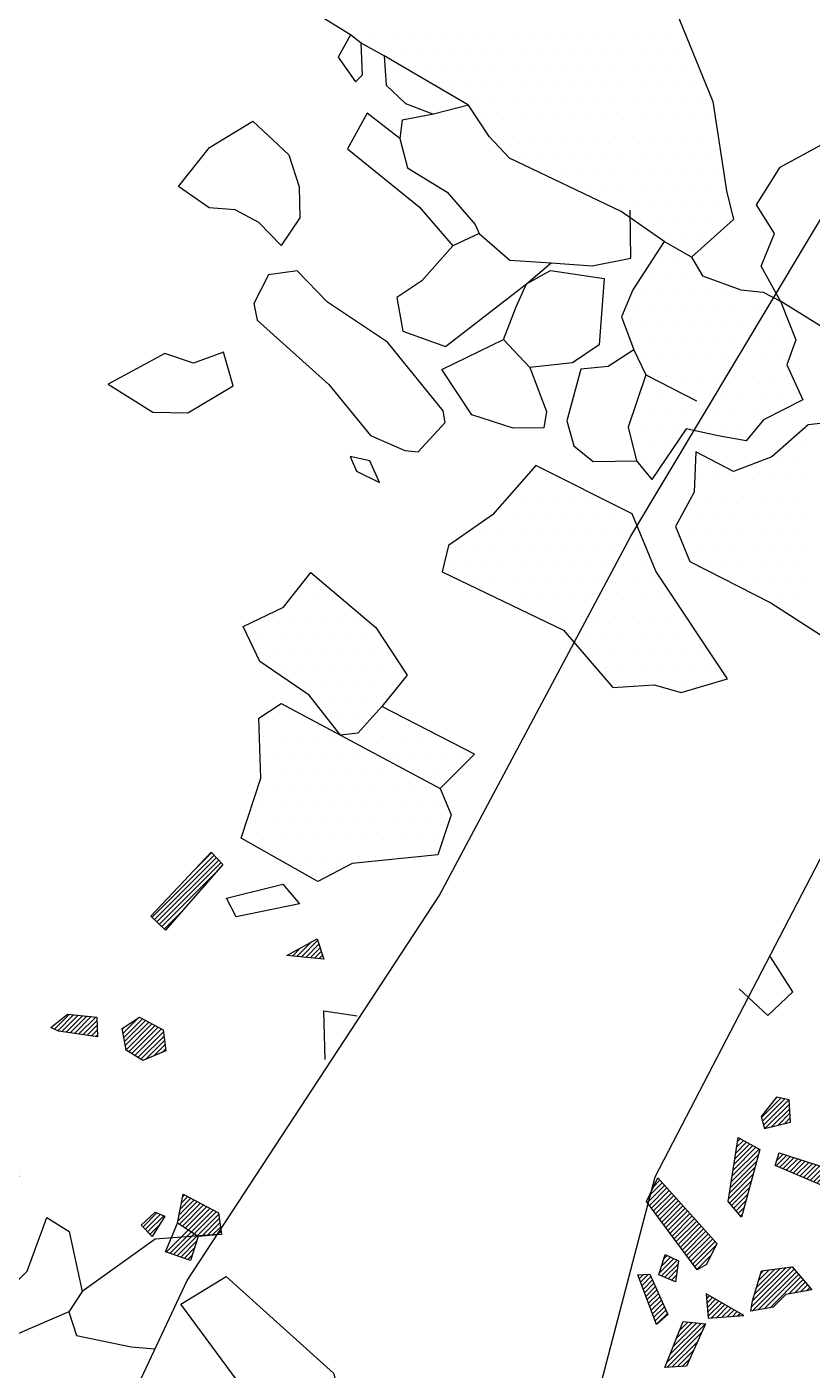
# Model space of a CAD drawing. Header units: metres. Extents: x 0 to 2.2, y -19.01 to -15.89.
# Drawn here: x 1.133 to 1.706, y -17.999 to -17.02 of the extents above; entities that cross this region are included whole.
import ezdxf

# ---------------------------------------------------------------- set-up
doc = ezdxf.new("R2010")
doc.units = ezdxf.units.M
doc.header["$LTSCALE"] = 25
doc.header["$MEASUREMENT"] = 0
doc.linetypes.add('STRICHPUNKTX2', pattern=[2, 1, -0.5, 0, -0.5])
doc.layers.get('0').update_dxf_attribs({"linetype": 'CONTINUOUS'})
for name, color, linetype in [('GRABUNGSGRENZE', 3, 'STRICHPUNKTX2'), ('KNOCHEN', 2, 'CONTINUOUS'), ('KNOCHENSCHRAFF', 2, 'CONTINUOUS'), ('STEINE', 4, 'CONTINUOUS'), ('STEINESCHRAFF', 4, 'CONTINUOUS')]:
    doc.layers.add(name, color=color, linetype=linetype)

# ---------------------------------------------------------------- blocks, each defined once
blk = doc.blocks.new('*X9')
at = {"color": 0}
for p, q in [((192.617, -1754.048), (193.468, -1753.197)), ((192.764, -1754.255), (193.588, -1753.431)), ((192.911, -1754.461), (193.707, -1753.665)), ((193.058, -1754.668), (193.826, -1753.9)), ((193.204, -1754.875), (193.945, -1754.134)), ((193.351, -1755.081), (194.065, -1754.368)), ((193.498, -1755.288), (194.184, -1754.602)), ((193.645, -1755.495), (194.303, -1754.837)), ((193.792, -1755.701), (194.422, -1755.071)), ((172.684, -1761.606), (173.712, -1760.578)), ((172.804, -1761.133), (173.342, -1760.595)), ((172.892, -1761.752), (174.016, -1760.628)), ((172.923, -1760.66), (172.972, -1760.612)), ((174.653, -1760.698), (174.853, -1760.498)), ((174.703, -1761.002), (175.163, -1760.542)), ((174.753, -1761.306), (175.473, -1760.585)), ((174.803, -1761.609), (175.783, -1760.629)), ((180.712, -1764.538), (184.909, -1760.342)), ((181.009, -1763.888), (184.708, -1760.189)), ((181.022, -1764.583), (185.11, -1760.495)), ((181.306, -1763.238), (184.507, -1760.036)), ((181.603, -1762.587), (184.306, -1759.884)), ((181.899, -1761.937), (184.106, -1759.731)), ((182.196, -1761.287), (183.251, -1760.232)), ((173.118, -1761.88), (174.073, -1760.925)), ((173.344, -1762.007), (174.129, -1761.222)), ((173.607, -1762.098), (174.186, -1761.519)), ((174.852, -1761.913), (176.09, -1760.675)), ((174.902, -1762.217), (176.109, -1761.01)), ((175.155, -1762.317), (176.128, -1761.345)), ((181.461, -1764.497), (185.311, -1760.647)), ((181.9, -1764.412), (185.511, -1760.8)), ((182.339, -1764.326), (185.712, -1760.953)), ((182.777, -1764.241), (185.914, -1761.105)), ((183.216, -1764.156), (186.194, -1761.178)), ((183.655, -1764.07), (186.474, -1761.252)), ((184.094, -1763.985), (186.754, -1761.325)), ((184.533, -1763.9), (187.034, -1761.399)), ((184.972, -1763.814), (187.314, -1761.472)), ((185.411, -1763.729), (187.594, -1761.546)), ((171.435, -1762.856), (171.794, -1762.496)), ((171.555, -1763.089), (172.439, -1762.205)), ((171.675, -1763.323), (172.608, -1762.39)), ((173.939, -1762.12), (174.243, -1761.816)), ((174.271, -1762.141), (174.299, -1762.113)), ((175.482, -1762.344), (176.147, -1761.679)), ((175.808, -1762.371), (176.166, -1762.014)), ((176.135, -1762.398), (176.185, -1762.349)), ((185.85, -1763.643), (187.874, -1761.619)), ((186.289, -1763.558), (188.154, -1761.693)), ((186.728, -1763.473), (188.434, -1761.767)), ((187.167, -1763.387), (188.072, -1762.482)), ((171.795, -1763.556), (172.75, -1762.601)), ((171.915, -1763.79), (172.893, -1762.812)), ((172.035, -1764.023), (173.035, -1763.023)), ((172.155, -1764.257), (173.178, -1763.234)), ((172.275, -1764.491), (173.32, -1763.445)), ((187.606, -1763.302), (187.663, -1763.245)), ((172.395, -1764.724), (173.463, -1763.657)), ((172.515, -1764.958), (173.605, -1763.868)), ((172.635, -1765.191), (173.747, -1764.079)), ((172.755, -1765.425), (173.89, -1764.29)), ((172.875, -1765.658), (174.032, -1764.501)), ((172.995, -1765.892), (174.175, -1764.712)), ((173.115, -1766.125), (174.317, -1764.923)), ((173.235, -1766.359), (174.459, -1765.134)), ((173.355, -1766.592), (174.602, -1765.346)), ((173.475, -1766.826), (174.744, -1765.557)), ((173.595, -1767.059), (174.887, -1765.768)), ((173.837, -1767.171), (175.029, -1765.979)), ((174.131, -1767.23), (175.172, -1766.19)), ((174.492, -1767.224), (175.314, -1766.401)), ((185.578, -1767.804), (186.885, -1766.498)), ((185.796, -1767.94), (187.339, -1766.397)), ((186.014, -1768.075), (187.783, -1766.306)), ((175.411, -1766.657), (175.456, -1766.612)), ((185.142, -1767.533), (185.976, -1766.699)), ((185.153, -1767.169), (185.522, -1766.8)), ((185.36, -1767.669), (186.43, -1766.599)), ((186.232, -1768.211), (187.888, -1766.555)), ((186.45, -1768.347), (187.993, -1766.804)), ((186.668, -1768.482), (188.098, -1767.052)), ((186.886, -1768.618), (188.203, -1767.301)), ((187.104, -1768.754), (188.307, -1767.55)), ((187.824, -1768.387), (188.412, -1767.799)), ((186.998, -1770.627), (187.297, -1770.328)), ((187.129, -1770.849), (187.85, -1770.129)), ((187.261, -1771.071), (188.127, -1770.205)), ((187.392, -1771.294), (188.276, -1770.41)), ((187.524, -1771.516), (188.425, -1770.615)), ((187.655, -1771.738), (188.574, -1770.819)), ((187.786, -1771.96), (188.722, -1771.024)), ((187.918, -1772.182), (188.871, -1771.229)), ((182.17, -1774.395), (183.534, -1773.03)), ((182.179, -1774.032), (183.296, -1772.915)), ((182.187, -1773.67), (183.058, -1772.799)), ((182.187, -1774.731), (183.773, -1773.146)), ((182.196, -1773.308), (182.82, -1772.684)), ((182.205, -1772.945), (182.582, -1772.568)), ((182.214, -1772.583), (182.344, -1772.453)), ((182.567, -1774.705), (184.011, -1773.261)), ((182.947, -1774.678), (184.249, -1773.376)), ((183.326, -1774.652), (184.487, -1773.492)), ((183.706, -1774.626), (184.725, -1773.607)), ((184.086, -1774.6), (184.963, -1773.723)), ((184.466, -1774.574), (185.201, -1773.838)), ((184.845, -1774.548), (185.439, -1773.954)), ((185.225, -1774.521), (185.677, -1774.069)), ((185.605, -1774.495), (185.915, -1774.185)), ((185.985, -1774.469), (186.153, -1774.3)), ((186.364, -1774.443), (186.391, -1774.416)), ((173.957, -1778.012), (174.949, -1777.02)), ((174.014, -1778.308), (175.239, -1777.083)), ((174.035, -1777.58), (174.658, -1776.957)), ((174.113, -1777.148), (174.368, -1776.893)), ((174.281, -1778.394), (175.53, -1777.146)), ((174.549, -1778.48), (175.82, -1777.209)), ((174.816, -1778.566), (176.111, -1777.272)), ((175.084, -1778.652), (176.401, -1777.335)), ((175.351, -1778.738), (176.692, -1777.398)), ((175.619, -1778.824), (176.983, -1777.461)), ((175.887, -1778.91), (177.273, -1777.524)), ((176.154, -1778.996), (177.564, -1777.587)), ((176.422, -1779.082), (177.695, -1777.809)), ((176.689, -1779.168), (177.62, -1778.237)), ((176.957, -1779.254), (177.546, -1778.665)), ((177.224, -1779.34), (177.471, -1779.093)), ((166.899, -1781.534), (168.32, -1780.112)), ((166.979, -1781.807), (168.609, -1780.177)), ((167.862, -1780.217), (168.032, -1780.047)), ((167.059, -1782.081), (168.898, -1780.242)), ((167.176, -1782.318), (168.936, -1780.558)), ((167.641, -1782.206), (168.956, -1780.891)), ((175.054, -1782.925), (176.824, -1781.155)), ((175.18, -1782.446), (176.597, -1781.028)), ((175.305, -1781.967), (176.371, -1780.901)), ((175.431, -1781.488), (176.144, -1780.774)), ((175.556, -1781.008), (175.917, -1780.648)), ((175.681, -1780.529), (175.69, -1780.521)), ((168.107, -1782.094), (168.976, -1781.225)), ((168.573, -1781.982), (168.996, -1781.558)), ((174.803, -1783.883), (176.831, -1781.855)), ((174.929, -1783.404), (177.051, -1781.281)), ((165.149, -1783.284), (165.358, -1783.075)), ((174.678, -1784.362), (176.6, -1782.439)), ((174.691, -1784.702), (176.369, -1783.024)), ((164.761, -1785.793), (166.725, -1783.829)), ((164.826, -1785.375), (166.497, -1783.703)), ((164.89, -1784.957), (166.269, -1783.578)), ((164.955, -1784.538), (166.041, -1783.452)), ((165.02, -1784.12), (165.814, -1783.326)), ((165.084, -1783.702), (165.586, -1783.201)), ((168.188, -1784.134), (168.206, -1784.116)), ((174.89, -1784.856), (176.138, -1783.608)), ((164.631, -1786.63), (166.535, -1784.727)), ((164.696, -1786.211), (166.666, -1784.242)), ((167.967, -1785.061), (168.742, -1784.287)), ((168.009, -1784.667), (168.474, -1784.201)), ((168.216, -1785.167), (169.01, -1784.372)), ((168.464, -1785.272), (169.278, -1784.458)), ((168.712, -1785.378), (169.546, -1784.543)), ((168.96, -1785.483), (169.814, -1784.629)), ((169.208, -1785.589), (170.082, -1784.714)), ((169.456, -1785.694), (170.35, -1784.8)), ((169.704, -1785.8), (170.618, -1784.885)), ((169.952, -1785.905), (170.886, -1784.971)), ((170.2, -1786.011), (171.154, -1785.056)), ((175.09, -1785.01), (175.907, -1784.193)), ((175.29, -1785.163), (175.676, -1784.778)), ((164.502, -1787.466), (166.272, -1785.696)), ((164.567, -1787.048), (166.403, -1785.211)), ((170.448, -1786.116), (171.422, -1785.142)), ((170.696, -1786.222), (171.691, -1785.227)), ((170.944, -1786.327), (171.959, -1785.313)), ((171.193, -1786.433), (172.227, -1785.399)), ((171.441, -1786.538), (172.495, -1785.484)), ((171.689, -1786.644), (172.763, -1785.57)), ((171.937, -1786.749), (173.031, -1785.655)), ((172.185, -1786.855), (172.973, -1786.066)), ((158.579, -1787.733), (159.835, -1786.477)), ((158.706, -1787.252), (159.667, -1786.291)), ((158.729, -1787.936), (160.002, -1786.663)), ((158.879, -1788.139), (160.17, -1786.849)), ((159.024, -1786.58), (159.5, -1786.104)), ((159.03, -1788.342), (160.337, -1787.035)), ((164.557, -1787.765), (166.141, -1786.181)), ((164.72, -1787.955), (166.01, -1786.666)), ((172.433, -1786.96), (172.517, -1786.876)), ((159.18, -1788.545), (160.505, -1787.221)), ((159.331, -1788.748), (160.672, -1787.407)), ((159.481, -1788.951), (160.839, -1787.593)), ((159.632, -1789.154), (161.007, -1787.779)), ((159.782, -1789.357), (161.174, -1787.966)), ((164.884, -1788.145), (165.878, -1787.151)), ((165.047, -1788.335), (165.747, -1787.635)), ((159.933, -1789.561), (161.342, -1788.152)), ((160.083, -1789.764), (161.509, -1788.338)), ((160.234, -1789.967), (161.677, -1788.524)), ((160.384, -1790.17), (161.844, -1788.71)), ((160.535, -1790.373), (162.012, -1788.896)), ((165.211, -1788.525), (165.616, -1788.12)), ((165.374, -1788.716), (165.485, -1788.605)), ((176.645, -1791.586), (179.869, -1788.363)), ((176.782, -1791.096), (179.699, -1788.179)), ((176.912, -1791.673), (180.039, -1788.547)), ((177.116, -1790.408), (179.407, -1788.118)), ((177.179, -1791.759), (180.208, -1788.731)), ((177.446, -1791.846), (180.378, -1788.914)), ((177.45, -1789.721), (179.041, -1788.13)), ((177.784, -1789.033), (178.676, -1788.142)), ((178.119, -1788.345), (178.31, -1788.154)), ((160.685, -1790.576), (162.179, -1789.082)), ((160.836, -1790.779), (162.346, -1789.268)), ((160.986, -1790.982), (162.514, -1789.454)), ((161.137, -1791.185), (162.681, -1789.64)), ((161.287, -1791.388), (162.849, -1789.827)), ((178.48, -1791.166), (180.548, -1789.098)), ((178.767, -1791.233), (180.718, -1789.282)), ((179.053, -1791.3), (180.887, -1789.466)), ((179.34, -1791.366), (180.961, -1789.745)), ((161.438, -1791.591), (163.016, -1790.013)), ((161.588, -1791.794), (163.184, -1790.199)), ((161.739, -1791.997), (163.351, -1790.385)), ((161.889, -1792.2), (163.519, -1790.571)), ((162.04, -1792.404), (163.571, -1790.872)), ((179.627, -1791.433), (180.973, -1790.087)), ((180.062, -1791.352), (180.984, -1790.43)), ((180.665, -1791.103), (180.995, -1790.772)), ((159.463, -1792.859), (160.504, -1791.818)), ((159.603, -1793.073), (160.743, -1791.932)), ((159.624, -1792.344), (160.265, -1791.704)), ((159.785, -1791.83), (160.025, -1791.59)), ((162.19, -1792.607), (163.213, -1791.583)), ((177.713, -1791.932), (178.424, -1791.222)), ((178.047, -1793.72), (180.018, -1791.749)), ((178.118, -1794.003), (180.181, -1791.94)), ((179.135, -1792.279), (179.855, -1791.558)), ((159.852, -1793.177), (160.816, -1792.213)), ((160.101, -1793.282), (160.76, -1792.622)), ((166.174, -1795.34), (169.099, -1792.415)), ((166.227, -1795.641), (169.286, -1792.581)), ((166.23, -1794.931), (168.691, -1792.47)), ((166.376, -1794.431), (168.283, -1792.524)), ((166.531, -1793.922), (167.875, -1792.579)), ((166.661, -1795.561), (169.448, -1792.773)), ((166.687, -1793.413), (167.466, -1792.634)), ((166.842, -1792.905), (167.058, -1792.688)), ((177.98, -1792.019), (178.021, -1791.978)), ((178.188, -1794.287), (180.344, -1792.131)), ((178.355, -1794.472), (180.506, -1792.322)), ((178.961, -1794.22), (180.669, -1792.512)), ((157.899, -1793.008), (157.917, -1792.991)), ((157.996, -1793.265), (158.291, -1792.97)), ((158.093, -1793.522), (158.666, -1792.949)), ((158.19, -1793.778), (158.841, -1793.128)), ((158.287, -1794.035), (158.95, -1793.372)), ((158.384, -1794.292), (159.059, -1793.617)), ((158.481, -1794.548), (159.167, -1793.861)), ((160.35, -1793.386), (160.705, -1793.031)), ((160.599, -1793.491), (160.649, -1793.44)), ((167.094, -1795.481), (169.61, -1792.965)), ((167.528, -1795.4), (169.772, -1793.156)), ((168.875, -1794.407), (169.934, -1793.348)), ((169.31, -1794.326), (170.096, -1793.54)), ((169.744, -1794.245), (170.257, -1793.732)), ((170.179, -1794.164), (170.419, -1793.923)), ((179.567, -1793.968), (180.112, -1793.423)), ((158.578, -1794.805), (159.276, -1794.106)), ((158.674, -1795.062), (159.385, -1794.351)), ((158.771, -1795.318), (159.494, -1794.595)), ((158.868, -1795.575), (159.603, -1794.84)), ((162.878, -1794.393), (162.887, -1794.384)), ((162.905, -1794.72), (163.111, -1794.514)), ((162.933, -1795.046), (163.335, -1794.643)), ((162.96, -1795.372), (163.56, -1794.773)), ((162.987, -1795.699), (163.784, -1794.902)), ((158.965, -1795.832), (159.712, -1795.085)), ((159.062, -1796.088), (159.821, -1795.329)), ((159.159, -1796.345), (159.93, -1795.574)), ((159.256, -1796.602), (160.039, -1795.818)), ((163.014, -1796.025), (164.008, -1795.031)), ((163.25, -1796.143), (164.232, -1795.161)), ((163.633, -1796.114), (164.456, -1795.29)), ((164.015, -1796.085), (164.68, -1795.42)), ((164.398, -1796.056), (164.904, -1795.549)), ((164.78, -1796.027), (165.129, -1795.678)), ((165.163, -1795.998), (165.353, -1795.808)), ((160.015, -1799.378), (162.816, -1796.577)), ((160.247, -1798.792), (162.503, -1796.536)), ((160.48, -1798.206), (162.181, -1796.505)), ((160.713, -1797.62), (161.858, -1796.474)), ((160.945, -1797.034), (161.536, -1796.443)), ((161.178, -1796.447), (161.213, -1796.412)), ((165.546, -1795.969), (165.577, -1795.937)), ((159.989, -1799.757), (162.532, -1797.214)), ((160.366, -1799.734), (162.248, -1797.852)), ((160.743, -1799.71), (161.964, -1798.49)), ((161.12, -1799.687), (161.679, -1799.128))]:
    blk.add_line(p, q, dxfattribs=at)
blk = doc.blocks.new('*X15')
at = {"color": 0}
for p, q in [((122.466, -1766.924), (126.987, -1762.403)), ((122.646, -1767.097), (127.158, -1762.585)), ((125.496, -1763.54), (126.815, -1762.221)), ((122.827, -1767.27), (127.329, -1762.767)), ((123.007, -1767.443), (127.5, -1762.95)), ((75.167, -1765.078), (75.714, -1764.531)), ((123.188, -1767.615), (127.146, -1763.658)), ((75.329, -1765.27), (76.013, -1764.586)), ((75.492, -1765.461), (76.182, -1764.77)), ((75.654, -1765.652), (76.352, -1764.954)), ((75.817, -1765.843), (76.521, -1765.139)), ((75.979, -1766.034), (76.69, -1765.323)), ((76.141, -1766.225), (76.86, -1765.507)), ((76.304, -1766.417), (77.029, -1765.691)), ((76.466, -1766.608), (77.199, -1765.875)), ((76.628, -1766.799), (77.368, -1766.059)), ((76.791, -1766.99), (77.538, -1766.243)), ((77.533, -1766.602), (77.707, -1766.427)), ((123.369, -1767.788), (124.631, -1766.526)), ((132.708, -1769.763), (133.301, -1769.17)), ((133.031, -1769.794), (134.095, -1768.729)), ((133.353, -1769.825), (134.539, -1768.638)), ((133.675, -1769.856), (134.63, -1768.902)), ((133.998, -1769.887), (134.72, -1769.165)), ((134.32, -1769.919), (134.81, -1769.429)), ((106.06, -1769.894), (106.159, -1769.795)), ((106.316, -1769.992), (106.53, -1769.778)), ((106.571, -1770.09), (106.901, -1769.76)), ((106.827, -1770.188), (107.272, -1769.743)), ((107.082, -1770.286), (107.643, -1769.726)), ((107.338, -1770.385), (108.014, -1769.708)), ((107.593, -1770.483), (108.385, -1769.691)), ((107.849, -1770.581), (108.756, -1769.674)), ((108.104, -1770.679), (109.127, -1769.656)), ((108.36, -1770.777), (109.498, -1769.639)), ((108.615, -1770.875), (109.868, -1769.621)), ((108.871, -1770.973), (109.483, -1770.36)), ((132.386, -1769.731), (132.507, -1769.61)), ((134.642, -1769.95), (134.9, -1769.692)), ((134.965, -1769.981), (134.99, -1769.956)), ((93.781, -1770.86), (93.794, -1770.847)), ((93.857, -1771.137), (94.196, -1770.799)), ((93.933, -1771.414), (94.597, -1770.75)), ((94.01, -1771.691), (94.999, -1770.702)), ((94.325, -1771.73), (95.401, -1770.654)), ((94.727, -1771.682), (95.803, -1770.605)), ((95.129, -1771.633), (96.205, -1770.557)), ((95.53, -1771.585), (96.607, -1770.509)), ((95.932, -1771.537), (96.742, -1770.727)), ((96.334, -1771.488), (96.818, -1771.004)), ((96.736, -1771.44), (96.895, -1771.282)), ((80.863, -1772.817), (81.329, -1772.351)), ((81.04, -1772.994), (82.206, -1771.828)), ((81.216, -1773.172), (82.852, -1771.536)), ((81.392, -1773.349), (83.05, -1771.691)), ((81.569, -1773.526), (83.249, -1771.846)), ((82.223, -1773.225), (83.447, -1772.001)), ((83.387, -1772.415), (83.646, -1772.156)), ((115.356, -1775.094), (116.43, -1774.02)), ((115.598, -1775.205), (116.752, -1774.052)), ((115.893, -1775.264), (117.074, -1774.083)), ((116.202, -1775.309), (117.396, -1774.115)), ((116.51, -1775.354), (117.718, -1774.146)), ((116.819, -1775.399), (118.04, -1774.178)), ((117.128, -1775.444), (118.362, -1774.209)), ((120.35, -1775.403), (121.48, -1774.273)), ((120.407, -1775.7), (121.768, -1774.339)), ((115.113, -1774.983), (115.248, -1774.849)), ((117.436, -1775.489), (118.459, -1774.466)), ((117.745, -1775.533), (118.47, -1774.808)), ((118.054, -1775.578), (118.482, -1775.15)), ((120.294, -1775.106), (120.508, -1774.892)), ((120.464, -1775.997), (121.998, -1774.462)), ((120.52, -1776.293), (122.229, -1774.585)), ((120.577, -1776.59), (122.46, -1774.708)), ((120.781, -1776.74), (122.69, -1774.831)), ((120.998, -1776.877), (122.921, -1774.953)), ((121.215, -1777.013), (123.152, -1775.076)), ((121.432, -1777.149), (123.3, -1775.281)), ((118.362, -1775.623), (118.493, -1775.493)), ((121.649, -1777.286), (123.341, -1775.594)), ((121.985, -1777.304), (123.382, -1775.907)), ((122.596, -1777.047), (123.423, -1776.219)), ((123.207, -1776.789), (123.464, -1776.532)), ((108.665, -1785.674), (108.7, -1785.639)), ((108.771, -1785.921), (109.092, -1785.601)), ((108.878, -1786.169), (109.484, -1785.562)), ((108.984, -1786.416), (109.876, -1785.524)), ((109.09, -1786.663), (110.267, -1785.486)), ((109.197, -1786.91), (110.659, -1785.448)), ((109.303, -1787.157), (111.051, -1785.41)), ((109.641, -1787.173), (111.443, -1785.371)), ((109.994, -1787.174), (111.834, -1785.333)), ((110.347, -1787.174), (112.226, -1785.295)), ((110.699, -1787.175), (112.618, -1785.257)), ((111.052, -1787.176), (112.75, -1785.478)), ((111.405, -1787.177), (112.787, -1785.795)), ((124.347, -1789.084), (125.769, -1787.662)), ((124.432, -1788.645), (125.538, -1787.539)), ((124.453, -1789.332), (125.999, -1787.785)), ((124.516, -1788.207), (125.307, -1787.417)), ((124.601, -1787.769), (125.077, -1787.294)), ((124.669, -1789.469), (126.23, -1787.908)), ((124.686, -1787.331), (124.846, -1787.171)), ((124.885, -1789.607), (126.461, -1788.031)), ((121.794, -1789.516), (122.825, -1788.485)), ((121.97, -1789.693), (123.072, -1788.591)), ((122.147, -1789.87), (123.319, -1788.698)), ((123.499, -1791.347), (126.691, -1788.154)), ((123.763, -1791.436), (126.922, -1788.277)), ((124.028, -1791.524), (127.153, -1788.399)), ((124.292, -1791.613), (127.331, -1788.574)), ((126.064, -1790.196), (127.371, -1788.888)), ((122.323, -1790.047), (123.011, -1789.359)), ((126.452, -1790.161), (127.411, -1789.202)), ((126.839, -1790.127), (127.45, -1789.516)), ((127.227, -1790.093), (127.49, -1789.83)), ((124.557, -1791.702), (125.742, -1790.517)), ((124.822, -1791.791), (125.571, -1791.042)), ((125.086, -1791.88), (125.399, -1791.567)), ((118.972, -1802.237), (120.475, -1800.734)), ((110.526, -1802.198), (111.247, -1801.477)), ((110.571, -1801.799), (110.829, -1801.541)), ((110.627, -1802.451), (111.664, -1801.413)), ((111.138, -1802.293), (112.082, -1801.349)), ((111.649, -1802.136), (112.499, -1801.285)), ((112.16, -1801.978), (112.882, -1801.256)), ((112.671, -1801.82), (112.802, -1801.69)), ((115.539, -1802.134), (116.47, -1801.204)), ((115.756, -1802.271), (116.714, -1801.313)), ((115.973, -1802.407), (116.958, -1801.423)), ((116.093, -1801.227), (116.225, -1801.095)), ((117.776, -1802.726), (119.448, -1801.054)), ((118.11, -1802.038), (118.895, -1801.254)), ((118.374, -1802.481), (120.001, -1800.855)), ((119.858, -1801.705), (120.502, -1801.061)), ((116.191, -1802.544), (116.749, -1801.985))]:
    blk.add_line(p, q, dxfattribs=at)
blk = doc.blocks.new('*X22')
at = {"color": 0}
for p, q in [((137.5, -1702.5), (137.5, -1702.5)), ((138.75, -1702.5), (138.75, -1702.5)), ((140, -1702.5), (140, -1702.5)), ((141.25, -1702.5), (141.25, -1702.5)), ((142.5, -1702.5), (142.5, -1702.5)), ((143.75, -1702.5), (143.75, -1702.5)), ((145, -1702.5), (145, -1702.5)), ((146.25, -1702.5), (146.25, -1702.5)), ((147.5, -1702.5), (147.5, -1702.5)), ((148.75, -1702.5), (148.75, -1702.5)), ((150, -1702.5), (150, -1702.5)), ((151.25, -1702.5), (151.25, -1702.5)), ((152.5, -1702.5), (152.5, -1702.5)), ((153.75, -1702.5), (153.75, -1702.5)), ((155, -1702.5), (155, -1702.5)), ((156.25, -1702.5), (156.25, -1702.5)), ((157.5, -1702.5), (157.5, -1702.5)), ((158.75, -1702.5), (158.75, -1702.5)), ((160, -1702.5), (160, -1702.5)), ((161.25, -1702.5), (161.25, -1702.5)), ((139.375, -1703.75), (139.375, -1703.75)), ((140.625, -1703.75), (140.625, -1703.75)), ((141.875, -1703.75), (141.875, -1703.75)), ((143.125, -1703.75), (143.125, -1703.75)), ((144.375, -1703.75), (144.375, -1703.75)), ((145.625, -1703.75), (145.625, -1703.75)), ((146.875, -1703.75), (146.875, -1703.75)), ((148.125, -1703.75), (148.125, -1703.75)), ((149.375, -1703.75), (149.375, -1703.75)), ((150.625, -1703.75), (150.625, -1703.75)), ((151.875, -1703.75), (151.875, -1703.75)), ((153.125, -1703.75), (153.125, -1703.75)), ((154.375, -1703.75), (154.375, -1703.75)), ((155.625, -1703.75), (155.625, -1703.75)), ((156.875, -1703.75), (156.875, -1703.75)), ((158.125, -1703.75), (158.125, -1703.75)), ((159.375, -1703.75), (159.375, -1703.75)), ((160.625, -1703.75), (160.625, -1703.75)), ((141.25, -1705), (141.25, -1705)), ((142.5, -1705), (142.5, -1705)), ((143.75, -1705), (143.75, -1705)), ((145, -1705), (145, -1705)), ((146.25, -1705), (146.25, -1705)), ((147.5, -1705), (147.5, -1705)), ((148.75, -1705), (148.75, -1705)), ((150, -1705), (150, -1705)), ((151.25, -1705), (151.25, -1705)), ((152.5, -1705), (152.5, -1705)), ((153.75, -1705), (153.75, -1705)), ((155, -1705), (155, -1705)), ((156.25, -1705), (156.25, -1705)), ((157.5, -1705), (157.5, -1705)), ((158.75, -1705), (158.75, -1705)), ((160, -1705), (160, -1705)), ((161.25, -1705), (161.25, -1705)), ((143.125, -1706.25), (143.125, -1706.25)), ((144.375, -1706.25), (144.375, -1706.25)), ((145.625, -1706.25), (145.625, -1706.25)), ((146.875, -1706.25), (146.875, -1706.25)), ((148.125, -1706.25), (148.125, -1706.25)), ((149.375, -1706.25), (149.375, -1706.25)), ((150.625, -1706.25), (150.625, -1706.25)), ((151.875, -1706.25), (151.875, -1706.25)), ((153.125, -1706.25), (153.125, -1706.25)), ((154.375, -1706.25), (154.375, -1706.25)), ((155.625, -1706.25), (155.625, -1706.25)), ((156.875, -1706.25), (156.875, -1706.25)), ((158.125, -1706.25), (158.125, -1706.25)), ((159.375, -1706.25), (159.375, -1706.25)), ((160.625, -1706.25), (160.625, -1706.25)), ((161.875, -1706.25), (161.875, -1706.25)), ((146.25, -1707.5), (146.25, -1707.5)), ((147.5, -1707.5), (147.5, -1707.5)), ((148.75, -1707.5), (148.75, -1707.5)), ((150, -1707.5), (150, -1707.5)), ((151.25, -1707.5), (151.25, -1707.5)), ((152.5, -1707.5), (152.5, -1707.5)), ((153.75, -1707.5), (153.75, -1707.5)), ((155, -1707.5), (155, -1707.5)), ((156.25, -1707.5), (156.25, -1707.5)), ((157.5, -1707.5), (157.5, -1707.5)), ((158.75, -1707.5), (158.75, -1707.5)), ((160, -1707.5), (160, -1707.5)), ((161.25, -1707.5), (161.25, -1707.5)), ((162.5, -1707.5), (162.5, -1707.5)), ((146.875, -1708.75), (146.875, -1708.75)), ((148.125, -1708.75), (148.125, -1708.75)), ((149.375, -1708.75), (149.375, -1708.75)), ((150.625, -1708.75), (150.625, -1708.75)), ((151.875, -1708.75), (151.875, -1708.75)), ((153.125, -1708.75), (153.125, -1708.75)), ((154.375, -1708.75), (154.375, -1708.75)), ((155.625, -1708.75), (155.625, -1708.75)), ((156.875, -1708.75), (156.875, -1708.75)), ((158.125, -1708.75), (158.125, -1708.75)), ((159.375, -1708.75), (159.375, -1708.75)), ((160.625, -1708.75), (160.625, -1708.75)), ((161.875, -1708.75), (161.875, -1708.75)), ((163.125, -1708.75), (163.125, -1708.75)), ((147.5, -1710), (147.5, -1710)), ((148.75, -1710), (148.75, -1710)), ((150, -1710), (150, -1710)), ((151.25, -1710), (151.25, -1710)), ((152.5, -1710), (152.5, -1710)), ((153.75, -1710), (153.75, -1710)), ((155, -1710), (155, -1710)), ((156.25, -1710), (156.25, -1710)), ((157.5, -1710), (157.5, -1710)), ((158.75, -1710), (158.75, -1710)), ((160, -1710), (160, -1710)), ((161.25, -1710), (161.25, -1710)), ((162.5, -1710), (162.5, -1710)), ((149.375, -1711.25), (149.375, -1711.25)), ((150.625, -1711.25), (150.625, -1711.25)), ((151.875, -1711.25), (151.875, -1711.25)), ((153.125, -1711.25), (153.125, -1711.25)), ((154.375, -1711.25), (154.375, -1711.25)), ((155.625, -1711.25), (155.625, -1711.25)), ((156.875, -1711.25), (156.875, -1711.25)), ((158.125, -1711.25), (158.125, -1711.25)), ((159.375, -1711.25), (159.375, -1711.25)), ((160.625, -1711.25), (160.625, -1711.25)), ((161.875, -1711.25), (161.875, -1711.25)), ((163.125, -1711.25), (163.125, -1711.25)), ((151.25, -1712.5), (151.25, -1712.5)), ((152.5, -1712.5), (152.5, -1712.5)), ((153.75, -1712.5), (153.75, -1712.5)), ((155, -1712.5), (155, -1712.5)), ((156.25, -1712.5), (156.25, -1712.5)), ((157.5, -1712.5), (157.5, -1712.5)), ((158.75, -1712.5), (158.75, -1712.5)), ((160, -1712.5), (160, -1712.5)), ((161.25, -1712.5), (161.25, -1712.5)), ((162.5, -1712.5), (162.5, -1712.5)), ((163.75, -1712.5), (163.75, -1712.5)), ((153.125, -1713.75), (153.125, -1713.75)), ((154.375, -1713.75), (154.375, -1713.75)), ((155.625, -1713.75), (155.625, -1713.75)), ((156.875, -1713.75), (156.875, -1713.75)), ((158.125, -1713.75), (158.125, -1713.75)), ((159.375, -1713.75), (159.375, -1713.75)), ((160.625, -1713.75), (160.625, -1713.75)), ((161.875, -1713.75), (161.875, -1713.75)), ((163.125, -1713.75), (163.125, -1713.75)), ((156.25, -1715), (156.25, -1715)), ((157.5, -1715), (157.5, -1715)), ((158.75, -1715), (158.75, -1715)), ((160, -1715), (160, -1715)), ((161.25, -1715), (161.25, -1715)), ((162.5, -1715), (162.5, -1715)), ((163.75, -1715), (163.75, -1715)), ((158.125, -1716.25), (158.125, -1716.25)), ((159.375, -1716.25), (159.375, -1716.25)), ((160.625, -1716.25), (160.625, -1716.25)), ((161.875, -1716.25), (161.875, -1716.25)), ((163.125, -1716.25), (163.125, -1716.25)), ((164.375, -1716.25), (164.375, -1716.25)), ((160, -1717.5), (160, -1717.5)), ((161.25, -1717.5), (161.25, -1717.5)), ((162.5, -1717.5), (162.5, -1717.5)), ((159.375, -1718.75), (159.375, -1718.75)), ((160.625, -1718.75), (160.625, -1718.75)), ((158.75, -1720), (158.75, -1720)), ((160, -1720), (160, -1720)), ((161.25, -1720), (161.25, -1720)), ((158.125, -1721.25), (158.125, -1721.25)), ((159.375, -1721.25), (159.375, -1721.25)), ((160.625, -1721.25), (160.625, -1721.25)), ((161.875, -1721.25), (161.875, -1721.25)), ((163.125, -1721.25), (163.125, -1721.25)), ((164.375, -1721.25), (164.375, -1721.25)), ((165.625, -1721.25), (165.625, -1721.25)), ((157.5, -1722.5), (157.5, -1722.5)), ((158.75, -1722.5), (158.75, -1722.5)), ((160, -1722.5), (160, -1722.5)), ((161.25, -1722.5), (161.25, -1722.5)), ((162.5, -1722.5), (162.5, -1722.5)), ((163.75, -1722.5), (163.75, -1722.5)), ((165, -1722.5), (165, -1722.5)), ((166.25, -1722.5), (166.25, -1722.5)), ((167.5, -1722.5), (167.5, -1722.5)), ((158.125, -1723.75), (158.125, -1723.75)), ((159.375, -1723.75), (159.375, -1723.75)), ((160.625, -1723.75), (160.625, -1723.75)), ((161.875, -1723.75), (161.875, -1723.75)), ((163.125, -1723.75), (163.125, -1723.75)), ((164.375, -1723.75), (164.375, -1723.75)), ((165.625, -1723.75), (165.625, -1723.75)), ((166.875, -1723.75), (166.875, -1723.75)), ((168.125, -1723.75), (168.125, -1723.75)), ((157.5, -1725), (157.5, -1725)), ((158.75, -1725), (158.75, -1725)), ((160, -1725), (160, -1725)), ((161.25, -1725), (161.25, -1725)), ((162.5, -1725), (162.5, -1725)), ((163.75, -1725), (163.75, -1725)), ((165, -1725), (165, -1725)), ((166.25, -1725), (166.25, -1725)), ((167.5, -1725), (167.5, -1725)), ((168.75, -1725), (168.75, -1725)), ((158.125, -1726.25), (158.125, -1726.25)), ((159.375, -1726.25), (159.375, -1726.25)), ((160.625, -1726.25), (160.625, -1726.25)), ((161.875, -1726.25), (161.875, -1726.25)), ((163.125, -1726.25), (163.125, -1726.25)), ((164.375, -1726.25), (164.375, -1726.25)), ((165.625, -1726.25), (165.625, -1726.25)), ((166.875, -1726.25), (166.875, -1726.25)), ((168.125, -1726.25), (168.125, -1726.25)), ((158.75, -1727.5), (158.75, -1727.5)), ((160, -1727.5), (160, -1727.5)), ((161.25, -1727.5), (161.25, -1727.5)), ((162.5, -1727.5), (162.5, -1727.5)), ((163.75, -1727.5), (163.75, -1727.5)), ((165, -1727.5), (165, -1727.5)), ((166.25, -1727.5), (166.25, -1727.5)), ((167.5, -1727.5), (167.5, -1727.5)), ((168.75, -1727.5), (168.75, -1727.5)), ((158.125, -1728.75), (158.125, -1728.75)), ((159.375, -1728.75), (159.375, -1728.75)), ((160.625, -1728.75), (160.625, -1728.75)), ((161.875, -1728.75), (161.875, -1728.75)), ((163.125, -1728.75), (163.125, -1728.75)), ((164.375, -1728.75), (164.375, -1728.75)), ((165.625, -1728.75), (165.625, -1728.75)), ((166.875, -1728.75), (166.875, -1728.75)), ((168.125, -1728.75), (168.125, -1728.75)), ((169.375, -1728.75), (169.375, -1728.75)), ((158.75, -1730), (158.75, -1730)), ((160, -1730), (160, -1730)), ((161.25, -1730), (161.25, -1730)), ((162.5, -1730), (162.5, -1730)), ((163.75, -1730), (163.75, -1730)), ((165, -1730), (165, -1730)), ((166.25, -1730), (166.25, -1730)), ((167.5, -1730), (167.5, -1730)), ((158.125, -1731.25), (158.125, -1731.25)), ((159.375, -1731.25), (159.375, -1731.25)), ((160.625, -1731.25), (160.625, -1731.25)), ((161.875, -1731.25), (161.875, -1731.25)), ((163.125, -1731.25), (163.125, -1731.25)), ((164.375, -1731.25), (164.375, -1731.25)), ((165.625, -1731.25), (165.625, -1731.25)), ((158.75, -1732.5), (158.75, -1732.5)), ((160, -1732.5), (160, -1732.5)), ((168.75, -1732.5), (168.75, -1732.5)), ((170, -1732.5), (170, -1732.5)), ((158.125, -1733.75), (158.125, -1733.75)), ((159.375, -1733.75), (159.375, -1733.75)), ((163.125, -1733.75), (163.125, -1733.75)), ((166.875, -1733.75), (166.875, -1733.75)), ((168.125, -1733.75), (168.125, -1733.75)), ((169.375, -1733.75), (169.375, -1733.75)), ((150, -1735), (150, -1735)), ((151.25, -1735), (151.25, -1735)), ((162.5, -1735), (162.5, -1735)), ((163.75, -1735), (163.75, -1735)), ((165, -1735), (165, -1735)), ((166.25, -1735), (166.25, -1735)), ((167.5, -1735), (167.5, -1735)), ((168.75, -1735), (168.75, -1735)), ((170, -1735), (170, -1735)), ((149.375, -1736.25), (149.375, -1736.25)), ((150.625, -1736.25), (150.625, -1736.25)), ((151.875, -1736.25), (151.875, -1736.25)), ((153.125, -1736.25), (153.125, -1736.25)), ((154.375, -1736.25), (154.375, -1736.25)), ((161.875, -1736.25), (161.875, -1736.25)), ((163.125, -1736.25), (163.125, -1736.25)), ((164.375, -1736.25), (164.375, -1736.25)), ((165.625, -1736.25), (165.625, -1736.25)), ((166.875, -1736.25), (166.875, -1736.25)), ((168.125, -1736.25), (168.125, -1736.25)), ((169.375, -1736.25), (169.375, -1736.25)), ((147.5, -1737.5), (147.5, -1737.5)), ((148.75, -1737.5), (148.75, -1737.5)), ((150, -1737.5), (150, -1737.5)), ((151.25, -1737.5), (151.25, -1737.5)), ((152.5, -1737.5), (152.5, -1737.5)), ((153.75, -1737.5), (153.75, -1737.5)), ((155, -1737.5), (155, -1737.5)), ((156.25, -1737.5), (156.25, -1737.5)), ((161.25, -1737.5), (161.25, -1737.5)), ((162.5, -1737.5), (162.5, -1737.5)), ((163.75, -1737.5), (163.75, -1737.5)), ((165, -1737.5), (165, -1737.5)), ((166.25, -1737.5), (166.25, -1737.5)), ((167.5, -1737.5), (167.5, -1737.5)), ((168.75, -1737.5), (168.75, -1737.5)), ((170, -1737.5), (170, -1737.5)), ((146.875, -1738.75), (146.875, -1738.75)), ((148.125, -1738.75), (148.125, -1738.75)), ((149.375, -1738.75), (149.375, -1738.75)), ((150.625, -1738.75), (150.625, -1738.75)), ((151.875, -1738.75), (151.875, -1738.75)), ((153.125, -1738.75), (153.125, -1738.75)), ((154.375, -1738.75), (154.375, -1738.75)), ((155.625, -1738.75), (155.625, -1738.75)), ((156.875, -1738.75), (156.875, -1738.75)), ((161.875, -1738.75), (161.875, -1738.75)), ((163.125, -1738.75), (163.125, -1738.75)), ((164.375, -1738.75), (164.375, -1738.75)), ((165.625, -1738.75), (165.625, -1738.75)), ((166.875, -1738.75), (166.875, -1738.75)), ((168.125, -1738.75), (168.125, -1738.75)), ((169.375, -1738.75), (169.375, -1738.75)), ((145, -1740), (145, -1740)), ((146.25, -1740), (146.25, -1740)), ((147.5, -1740), (147.5, -1740)), ((148.75, -1740), (148.75, -1740)), ((150, -1740), (150, -1740)), ((151.25, -1740), (151.25, -1740)), ((152.5, -1740), (152.5, -1740)), ((153.75, -1740), (153.75, -1740)), ((155, -1740), (155, -1740)), ((156.25, -1740), (156.25, -1740)), ((157.5, -1740), (157.5, -1740)), ((162.5, -1740), (162.5, -1740)), ((163.75, -1740), (163.75, -1740)), ((165, -1740), (165, -1740)), ((166.25, -1740), (166.25, -1740)), ((167.5, -1740), (167.5, -1740)), ((168.75, -1740), (168.75, -1740)), ((170, -1740), (170, -1740)), ((144.375, -1741.25), (144.375, -1741.25)), ((145.625, -1741.25), (145.625, -1741.25)), ((146.875, -1741.25), (146.875, -1741.25)), ((148.125, -1741.25), (148.125, -1741.25)), ((149.375, -1741.25), (149.375, -1741.25)), ((150.625, -1741.25), (150.625, -1741.25)), ((151.875, -1741.25), (151.875, -1741.25)), ((153.125, -1741.25), (153.125, -1741.25)), ((154.375, -1741.25), (154.375, -1741.25)), ((155.625, -1741.25), (155.625, -1741.25)), ((156.875, -1741.25), (156.875, -1741.25)), ((158.125, -1741.25), (158.125, -1741.25)), ((163.125, -1741.25), (163.125, -1741.25)), ((164.375, -1741.25), (164.375, -1741.25)), ((165.625, -1741.25), (165.625, -1741.25)), ((166.875, -1741.25), (166.875, -1741.25)), ((168.125, -1741.25), (168.125, -1741.25)), ((169.375, -1741.25), (169.375, -1741.25)), ((133.75, -1742.5), (133.75, -1742.5)), ((146.25, -1742.5), (146.25, -1742.5)), ((147.5, -1742.5), (147.5, -1742.5)), ((148.75, -1742.5), (148.75, -1742.5)), ((150, -1742.5), (150, -1742.5)), ((151.25, -1742.5), (151.25, -1742.5)), ((152.5, -1742.5), (152.5, -1742.5)), ((153.75, -1742.5), (153.75, -1742.5)), ((155, -1742.5), (155, -1742.5)), ((156.25, -1742.5), (156.25, -1742.5)), ((157.5, -1742.5), (157.5, -1742.5)), ((158.75, -1742.5), (158.75, -1742.5)), ((165, -1742.5), (165, -1742.5)), ((166.25, -1742.5), (166.25, -1742.5)), ((167.5, -1742.5), (167.5, -1742.5)), ((168.75, -1742.5), (168.75, -1742.5)), ((170, -1742.5), (170, -1742.5)), ((133.125, -1743.75), (133.125, -1743.75)), ((134.375, -1743.75), (134.375, -1743.75)), ((135.625, -1743.75), (135.625, -1743.75)), ((148.125, -1743.75), (148.125, -1743.75)), ((149.375, -1743.75), (149.375, -1743.75)), ((150.625, -1743.75), (150.625, -1743.75)), ((151.875, -1743.75), (151.875, -1743.75)), ((153.125, -1743.75), (153.125, -1743.75)), ((154.375, -1743.75), (154.375, -1743.75)), ((155.625, -1743.75), (155.625, -1743.75)), ((156.875, -1743.75), (156.875, -1743.75)), ((158.125, -1743.75), (158.125, -1743.75)), ((159.375, -1743.75), (159.375, -1743.75)), ((168.125, -1743.75), (168.125, -1743.75)), ((169.375, -1743.75), (169.375, -1743.75)), ((131.25, -1745), (131.25, -1745)), ((132.5, -1745), (132.5, -1745)), ((133.75, -1745), (133.75, -1745)), ((135, -1745), (135, -1745)), ((136.25, -1745), (136.25, -1745)), ((137.5, -1745), (137.5, -1745)), ((151.25, -1745), (151.25, -1745)), ((152.5, -1745), (152.5, -1745)), ((153.75, -1745), (153.75, -1745)), ((155, -1745), (155, -1745)), ((156.25, -1745), (156.25, -1745)), ((157.5, -1745), (157.5, -1745)), ((158.75, -1745), (158.75, -1745)), ((160, -1745), (160, -1745)), ((161.25, -1745), (161.25, -1745)), ((170, -1745), (170, -1745)), ((129.375, -1746.25), (129.375, -1746.25)), ((130.625, -1746.25), (130.625, -1746.25)), ((131.875, -1746.25), (131.875, -1746.25)), ((133.125, -1746.25), (133.125, -1746.25)), ((134.375, -1746.25), (134.375, -1746.25)), ((135.625, -1746.25), (135.625, -1746.25)), ((136.875, -1746.25), (136.875, -1746.25)), ((138.125, -1746.25), (138.125, -1746.25)), ((153.125, -1746.25), (153.125, -1746.25)), ((154.375, -1746.25), (154.375, -1746.25)), ((155.625, -1746.25), (155.625, -1746.25)), ((156.875, -1746.25), (156.875, -1746.25)), ((158.125, -1746.25), (158.125, -1746.25)), ((159.375, -1746.25), (159.375, -1746.25)), ((160.625, -1746.25), (160.625, -1746.25)), ((161.875, -1746.25), (161.875, -1746.25)), ((130, -1747.5), (130, -1747.5)), ((131.25, -1747.5), (131.25, -1747.5)), ((132.5, -1747.5), (132.5, -1747.5)), ((133.75, -1747.5), (133.75, -1747.5)), ((135, -1747.5), (135, -1747.5)), ((136.25, -1747.5), (136.25, -1747.5)), ((137.5, -1747.5), (137.5, -1747.5)), ((138.75, -1747.5), (138.75, -1747.5)), ((153.75, -1747.5), (153.75, -1747.5)), ((155, -1747.5), (155, -1747.5)), ((156.25, -1747.5), (156.25, -1747.5)), ((157.5, -1747.5), (157.5, -1747.5)), ((158.75, -1747.5), (158.75, -1747.5)), ((160, -1747.5), (160, -1747.5)), ((161.25, -1747.5), (161.25, -1747.5)), ((162.5, -1747.5), (162.5, -1747.5)), ((131.875, -1748.75), (131.875, -1748.75)), ((133.125, -1748.75), (133.125, -1748.75)), ((134.375, -1748.75), (134.375, -1748.75)), ((135.625, -1748.75), (135.625, -1748.75)), ((136.875, -1748.75), (136.875, -1748.75)), ((138.125, -1748.75), (138.125, -1748.75)), ((139.375, -1748.75), (139.375, -1748.75)), ((140.625, -1748.75), (140.625, -1748.75)), ((155.625, -1748.75), (155.625, -1748.75)), ((156.875, -1748.75), (156.875, -1748.75)), ((158.125, -1748.75), (158.125, -1748.75)), ((159.375, -1748.75), (159.375, -1748.75)), ((160.625, -1748.75), (160.625, -1748.75)), ((161.875, -1748.75), (161.875, -1748.75)), ((163.125, -1748.75), (163.125, -1748.75)), ((133.75, -1750), (133.75, -1750)), ((135, -1750), (135, -1750)), ((136.25, -1750), (136.25, -1750)), ((137.5, -1750), (137.5, -1750)), ((138.75, -1750), (138.75, -1750)), ((140, -1750), (140, -1750)), ((156.25, -1750), (156.25, -1750)), ((157.5, -1750), (157.5, -1750)), ((158.75, -1750), (158.75, -1750)), ((160, -1750), (160, -1750)), ((161.25, -1750), (161.25, -1750)), ((162.5, -1750), (162.5, -1750)), ((134.375, -1751.25), (134.375, -1751.25)), ((135.625, -1751.25), (135.625, -1751.25)), ((136.875, -1751.25), (136.875, -1751.25)), ((138.125, -1751.25), (138.125, -1751.25)), ((139.375, -1751.25), (139.375, -1751.25)), ((131.25, -1752.5), (131.25, -1752.5)), ((132.5, -1752.5), (132.5, -1752.5)), ((133.75, -1752.5), (133.75, -1752.5)), ((136.25, -1752.5), (136.25, -1752.5)), ((137.5, -1752.5), (137.5, -1752.5)), ((138.75, -1752.5), (138.75, -1752.5)), ((140, -1752.5), (140, -1752.5)), ((130.625, -1753.75), (130.625, -1753.75)), ((131.875, -1753.75), (131.875, -1753.75)), ((133.125, -1753.75), (133.125, -1753.75)), ((134.375, -1753.75), (134.375, -1753.75)), ((135.625, -1753.75), (135.625, -1753.75)), ((136.875, -1753.75), (136.875, -1753.75)), ((138.125, -1753.75), (138.125, -1753.75)), ((139.375, -1753.75), (139.375, -1753.75)), ((140.625, -1753.75), (140.625, -1753.75)), ((141.875, -1753.75), (141.875, -1753.75)), ((143.125, -1753.75), (143.125, -1753.75)), ((131.25, -1755), (131.25, -1755)), ((132.5, -1755), (132.5, -1755)), ((133.75, -1755), (133.75, -1755)), ((135, -1755), (135, -1755)), ((136.25, -1755), (136.25, -1755)), ((137.5, -1755), (137.5, -1755)), ((138.75, -1755), (138.75, -1755)), ((140, -1755), (140, -1755)), ((141.25, -1755), (141.25, -1755)), ((142.5, -1755), (142.5, -1755)), ((143.75, -1755), (143.75, -1755)), ((145, -1755), (145, -1755)), ((130.625, -1756.25), (130.625, -1756.25)), ((131.875, -1756.25), (131.875, -1756.25)), ((133.125, -1756.25), (133.125, -1756.25)), ((134.375, -1756.25), (134.375, -1756.25)), ((135.625, -1756.25), (135.625, -1756.25)), ((136.875, -1756.25), (136.875, -1756.25)), ((138.125, -1756.25), (138.125, -1756.25)), ((139.375, -1756.25), (139.375, -1756.25)), ((140.625, -1756.25), (140.625, -1756.25)), ((141.875, -1756.25), (141.875, -1756.25)), ((143.125, -1756.25), (143.125, -1756.25)), ((144.375, -1756.25), (144.375, -1756.25)), ((131.25, -1757.5), (131.25, -1757.5)), ((132.5, -1757.5), (132.5, -1757.5)), ((133.75, -1757.5), (133.75, -1757.5)), ((135, -1757.5), (135, -1757.5)), ((136.25, -1757.5), (136.25, -1757.5)), ((137.5, -1757.5), (137.5, -1757.5)), ((138.75, -1757.5), (138.75, -1757.5)), ((140, -1757.5), (140, -1757.5)), ((141.25, -1757.5), (141.25, -1757.5)), ((142.5, -1757.5), (142.5, -1757.5)), ((130.625, -1758.75), (130.625, -1758.75)), ((131.875, -1758.75), (131.875, -1758.75)), ((133.125, -1758.75), (133.125, -1758.75)), ((134.375, -1758.75), (134.375, -1758.75)), ((135.625, -1758.75), (135.625, -1758.75)), ((136.875, -1758.75), (136.875, -1758.75)), ((138.125, -1758.75), (138.125, -1758.75)), ((139.375, -1758.75), (139.375, -1758.75)), ((140.625, -1758.75), (140.625, -1758.75)), ((141.875, -1758.75), (141.875, -1758.75)), ((143.125, -1758.75), (143.125, -1758.75)), ((130, -1760), (130, -1760)), ((131.25, -1760), (131.25, -1760)), ((132.5, -1760), (132.5, -1760)), ((133.75, -1760), (133.75, -1760)), ((135, -1760), (135, -1760)), ((136.25, -1760), (136.25, -1760)), ((137.5, -1760), (137.5, -1760)), ((138.75, -1760), (138.75, -1760)), ((140, -1760), (140, -1760)), ((141.25, -1760), (141.25, -1760)), ((142.5, -1760), (142.5, -1760)), ((143.75, -1760), (143.75, -1760)), ((129.375, -1761.25), (129.375, -1761.25)), ((130.625, -1761.25), (130.625, -1761.25)), ((131.875, -1761.25), (131.875, -1761.25)), ((133.125, -1761.25), (133.125, -1761.25)), ((134.375, -1761.25), (134.375, -1761.25)), ((135.625, -1761.25), (135.625, -1761.25)), ((136.875, -1761.25), (136.875, -1761.25)), ((138.125, -1761.25), (138.125, -1761.25)), ((139.375, -1761.25), (139.375, -1761.25)), ((140.625, -1761.25), (140.625, -1761.25)), ((141.875, -1761.25), (141.875, -1761.25)), ((143.125, -1761.25), (143.125, -1761.25)), ((132.5, -1762.5), (132.5, -1762.5)), ((133.75, -1762.5), (133.75, -1762.5)), ((135, -1762.5), (135, -1762.5)), ((136.25, -1762.5), (136.25, -1762.5)), ((137.5, -1762.5), (137.5, -1762.5)), ((138.75, -1762.5), (138.75, -1762.5)), ((140, -1762.5), (140, -1762.5)), ((141.25, -1762.5), (141.25, -1762.5)), ((134.375, -1763.75), (134.375, -1763.75)), ((135.625, -1763.75), (135.625, -1763.75))]:
    blk.add_line(p, q, dxfattribs=at)

msp = doc.modelspace()

# ---------------------------------------------------------------- linework, layer by layer
at = {"layer": 'GRABUNGSGRENZE', "flags": 128}
for points in [[(0.00154, -18.07409), (0.81845, -18.62877), (1.01714, -18.33462), (1.16577, -18.11362), (1.25018, -17.93419), (1.43408, -17.65374), (1.57366, -17.39151), (1.76017, -17.08002), (1.99649, -16.59361), (1.76687, -16.43375), (1.51373, -16.31761), (1.48214, -16.33331), (0.63392, -15.88592), (-0.00133, -16.7698)], [(2.20317, -16.76765), (1.96906, -17.18741), (1.74217, -17.568), (1.59132, -17.85871), (1.5492, -18.01941), (1.45067, -18.14283), (1.00322, -18.81497), (1.32134, -18.99183)]]:
    msp.add_lwpolyline(points, dxfattribs=at)
at = {"layer": 'KNOCHEN'}
for points in [[(1.23453, -17.67869), (1.22387, -17.66849), (1.26775, -17.62178), (1.27638, -17.63096), (1.23453, -17.67869)], [(1.32303, -17.69723), (1.34495, -17.68507), (1.35, -17.69984), (1.32303, -17.69723)], [(1.1509, -17.74973), (1.16314, -17.74009), (1.18451, -17.74218), (1.18498, -17.75643), (1.15649, -17.75229), (1.1509, -17.74973)], [(1.23482, -17.76673), (1.21801, -17.77381), (1.20582, -17.76615), (1.2028, -17.75037), (1.21555, -17.74226), (1.23283, -17.75146), (1.23482, -17.76673)], [(1.67131, -17.82328), (1.69015, -17.81875), (1.68917, -17.80246), (1.68002, -17.80041), (1.66878, -17.81463), (1.67131, -17.82328)], [(1.64471, -17.87665), (1.65195, -17.82985), (1.66771, -17.83854), (1.65435, -17.88787), (1.64471, -17.87665)], [(1.67887, -17.85027), (1.68195, -17.84112), (1.73178, -17.85702), (1.72462, -17.86973), (1.67887, -17.85027)], [(1.6222, -17.92647), (1.58517, -17.8765), (1.59336, -17.85922), (1.63649, -17.90716), (1.62882, -17.92241), (1.6222, -17.92647)], [(1.2584, -17.90215), (1.24316, -17.89245), (1.24729, -17.87108), (1.27321, -17.88489), (1.2752, -17.90067), (1.2584, -17.90215)], [(1.23402, -17.88733), (1.22482, -17.90207), (1.2167, -17.89391), (1.2269, -17.88426), (1.23402, -17.88733)], [(1.2584, -17.90215), (1.25276, -17.91944), (1.23446, -17.91329), (1.24316, -17.89245)], [(1.6064, -17.93508), (1.5942, -17.92996), (1.59882, -17.91521), (1.60847, -17.91982), (1.6064, -17.93508)], [(1.59258, -17.96609), (1.57893, -17.92992), (1.58759, -17.92943), (1.60074, -17.95898), (1.59258, -17.96609)], [(1.66234, -17.94896), (1.66901, -17.92709), (1.69141, -17.92409), (1.70562, -17.94092), (1.68678, -17.94444), (1.6776, -17.95357), (1.66131, -17.95659), (1.66234, -17.94896)], [(1.65621, -17.95963), (1.62877, -17.94378), (1.63025, -17.9616), (1.65621, -17.95963)], [(1.59861, -17.99765), (1.61193, -17.9641), (1.62821, -17.96567), (1.61439, -17.99667), (1.59861, -17.99765)]]:
    msp.add_lwpolyline(points, dxfattribs=at)
at = {"layer": 'STEINE'}
for points in [[(1.59959, -16.99108), (1.63348, -17.07462), (1.64349, -17.13978), (1.64853, -17.16066), (1.61793, -17.18806), (1.59811, -17.17682), (1.56661, -17.15486), (1.48529, -17.11598), (1.47057, -17.10017), (1.45536, -17.07723), (1.39387, -17.04146), (1.3771, -17.03225), (1.36948, -17.02613), (1.34611, -17.01182)], [(1.36948, -17.02613), (1.36028, -17.04239), (1.37296, -17.06023), (1.37806, -17.05516), (1.3771, -17.03225)], [(1.39387, -17.04146), (1.39535, -17.06283), (1.40956, -17.0761), (1.4299, -17.08378)], [(1.45536, -17.07723), (1.4299, -17.08378), (1.40699, -17.08831), (1.40543, -17.10153), (1.41097, -17.12292), (1.43993, -17.1408), (1.46023, -17.16426), (1.46327, -17.17088), (1.48561, -17.19028), (1.51563, -17.19239), (1.54565, -17.1945), (1.57365, -17.18897), (1.57323, -17.15386)], [(1.40543, -17.10153), (1.38156, -17.08315), (1.36724, -17.10907), (1.41955, -17.15144), (1.44391, -17.18)], [(1.9995, -17.4287), (1.96903, -17.40521), (1.94262, -17.38326), (1.90101, -17.33533), (1.84917, -17.30823), (1.78562, -17.28415), (1.68298, -17.22028), (1.6688, -17.1948), (1.67853, -17.17091), (1.66535, -17.15001), (1.68272, -17.12258), (1.75712, -17.08205), (1.80083, -17.10302), (1.84962, -17.12757), (1.99702, -17.2002)], [(1.31872, -17.17969), (1.30248, -17.16285), (1.2852, -17.15365), (1.26638, -17.15208), (1.24402, -17.13675), (1.26648, -17.10831), (1.29808, -17.08905), (1.32448, -17.11354), (1.33206, -17.13697), (1.33251, -17.15936), (1.31872, -17.17969)], [(1.46327, -17.17088), (1.44391, -17.18), (1.42145, -17.20538), (1.4031, -17.21755), (1.40762, -17.24199), (1.43864, -17.25326), (1.49778, -17.20761), (1.51563, -17.19239)], [(1.59811, -17.17682), (1.57512, -17.21187), (1.56693, -17.2317), (1.57603, -17.25564), (1.58464, -17.27398), (1.62174, -17.2929)], [(1.61793, -17.18806), (1.62603, -17.20182), (1.654, -17.21207), (1.67028, -17.21364), (1.68298, -17.22028)], [(1.43699, -17.30008), (1.39641, -17.2501), (1.35272, -17.22099), (1.33038, -17.19803), (1.30951, -17.20104), (1.29877, -17.22187), (1.30129, -17.23409), (1.35358, -17.28104), (1.38402, -17.31826), (1.40893, -17.32901), (1.4186, -17.33005), (1.4385, -17.30873), (1.43699, -17.30008)], [(1.48089, -17.24828), (1.49011, -17.22438), (1.49778, -17.20761), (1.51511, -17.19798), (1.55428, -17.20368), (1.55059, -17.25201), (1.53122, -17.2652), (1.50017, -17.26868)], [(1.68298, -17.22028), (1.69411, -17.2483), (1.68745, -17.2666), (1.69909, -17.29208), (1.67056, -17.30676), (1.6578, -17.322), (1.63745, -17.31839), (1.61405, -17.31324), (1.58903, -17.35033)], [(1.43605, -17.27005), (1.48089, -17.24828), (1.50017, -17.26868), (1.51231, -17.30077), (1.51024, -17.31247), (1.48785, -17.31292), (1.45785, -17.30318), (1.43605, -17.27005)], [(1.23405, -17.25835), (1.19278, -17.28064), (1.22529, -17.30108), (1.25074, -17.30165), (1.28386, -17.28188), (1.2768, -17.25744), (1.2549, -17.26553), (1.23405, -17.25835)], [(1.57603, -17.25564), (1.55717, -17.26781), (1.53732, -17.26979), (1.52705, -17.30742), (1.53209, -17.32576), (1.54631, -17.33699), (1.57786, -17.33656)], [(1.58464, -17.27398), (1.57182, -17.31212), (1.57786, -17.33656), (1.58903, -17.35033)], [(1.84166, -17.46393), (1.78795, -17.36863), (1.79361, -17.34676), (1.76823, -17.31922), (1.72958, -17.30742), (1.70312, -17.31041), (1.6766, -17.33375), (1.64858, -17.34437), (1.62114, -17.33005), (1.62004, -17.35956), (1.60624, -17.38446), (1.61687, -17.40993), (1.67582, -17.4401), (1.75915, -17.49374), (1.76881, -17.49479), (1.83859, -17.47206), (1.84166, -17.46393)], [(1.39056, -17.35238), (1.38347, -17.33658), (1.36923, -17.33349), (1.37378, -17.34419), (1.39056, -17.35238)], [(1.64413, -17.49549), (1.59191, -17.417), (1.57471, -17.37522), (1.50458, -17.33994), (1.47294, -17.37599), (1.44082, -17.3983), (1.43619, -17.41763), (1.52463, -17.46008), (1.56066, -17.5019), (1.59069, -17.49994), (1.61052, -17.50559), (1.64413, -17.49549)], [(1.36211, -17.53652), (1.33928, -17.50746), (1.30321, -17.48294), (1.29106, -17.45747), (1.29106, -17.45747), (1.32061, -17.44329), (1.34052, -17.4179), (1.38775, -17.45822), (1.41056, -17.49288), (1.39218, -17.51573), (1.37483, -17.53503), (1.36211, -17.53652)], [(1.43314, -17.62372), (1.37053, -17.63018), (1.34556, -17.64335), (1.28966, -17.61166), (1.30402, -17.56793), (1.3026, -17.52416), (1.31891, -17.51351), (1.36211, -17.53652), (1.43478, -17.57538), (1.44288, -17.59474), (1.43314, -17.62372)], [(1.43478, -17.57538), (1.45978, -17.5505), (1.39218, -17.51573)], [(1.28596, -17.66915), (1.27886, -17.65539), (1.32011, -17.64532), (1.33229, -17.6596), (1.28596, -17.66915)], [(1.65273, -17.72146), (1.67355, -17.74085), (1.69191, -17.72359), (1.67569, -17.69811)], [(1.35083, -17.77313), (1.3499, -17.7375), (1.37432, -17.74112)], [(1.11119, -17.96285), (1.12091, -17.93998), (1.13367, -17.92729), (1.14801, -17.88814), (1.16427, -17.89836), (1.17383, -17.94214), (1.16412, -17.95688), (1.11624, -17.97762)], [(1.27215, -17.90066), (1.22685, -17.90411), (1.17383, -17.94214)], [(1.32367, -18.05702), (1.24556, -17.95148), (1.27869, -17.93121), (1.35688, -18.00163), (1.36193, -18.01844), (1.32367, -18.05702)], [(1.16412, -17.95688), (1.16968, -17.97419), (1.20935, -17.98244), (1.22665, -17.984)]]:
    msp.add_lwpolyline(points, dxfattribs=at)

# ---------------------------------------------------------------- block references
at = {"layer": 'KNOCHENSCHRAFF', "xscale": 0.01, "yscale": 0.01, "zscale": 0.01}
for name in ['*X9', '*X15']:
    msp.add_blockref(name, (0, 0), dxfattribs=at)
at = {"layer": 'STEINESCHRAFF', "xscale": 0.01, "yscale": 0.01, "zscale": 0.01}
msp.add_blockref('*X22', (0, 0), dxfattribs=at)

doc.saveas('drawing.dxf')
